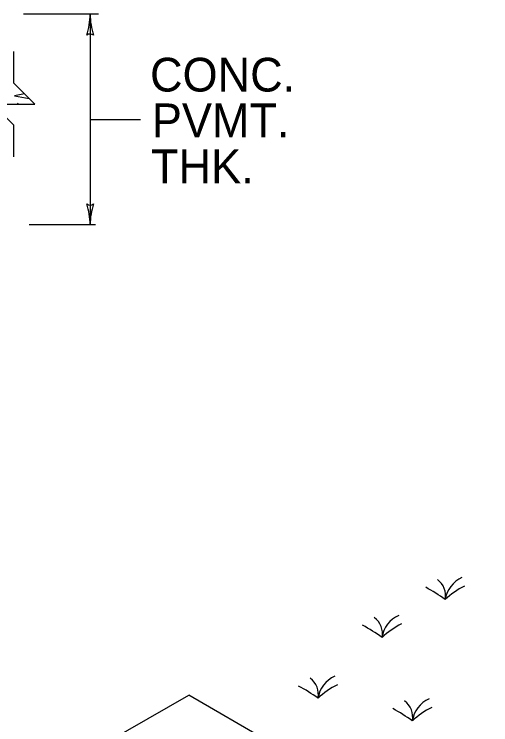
# Model space of a CAD drawing. Extents: x 1000 to 1036.3, y 1000 to 1022.
# Drawn here: x 1023.226 to 1026.055, y 1011.323 to 1015.537 of the extents above; entities that cross this region are included whole.
import ezdxf

# ---------------------------------------------------------------- set-up
doc = ezdxf.new("R2010")
doc.units = 0
doc.layers.add('Level 1', color=7, linetype='Continuous')

msp = doc.modelspace()

# ---------------------------------------------------------------- linework, layer by layer
at = {"layer": 'Level 1'}
for p, q in [((1023.7254, 1015.5374), (1023.2807, 1015.5374)), ((1023.6768, 1015.5374), (1023.6768, 1014.2873)), ((1023.6768, 1014.9123), (1023.975, 1014.9123)), ((1023.7084, 1014.2873), (1023.3147, 1014.2873)), ((1023.1895, 1010.8861), (1024.2631, 1011.4976)), ((1026.0552, 1010.4629), (1024.2631, 1011.4976))]:
    msp.add_line(p, q, dxfattribs=at)
for points in [[(1023.2239, 1014.6912), (1023.2239, 1014.8787), (1023.0989, 1015.0037), (1023.3489, 1015.0037), (1023.2239, 1015.1287), (1023.2239, 1015.3162)], [(1023.2868, 1015.0658), (1023.2276, 1015.0537)], [(1023.2276, 1015.0537), (1023.3144, 1015.0382)], [(1023.2517, 1015.0037), (1023.2462, 1015.0101)]]:
    msp.add_lwpolyline(points, dxfattribs=at)
for centre, radius, start, end in [((1023.2858, 1015.5373), 0.3909, 341.3472, 359.9939), ((1024.0677, 1015.5373), 0.3909, 179.9878, 180), ((1024.0677, 1015.5373), 0.3909, 180, 198.6688), ((1023.6767, 1015.3887), 0.0313, 48.7746, 130.8913), ((1023.6768, 1014.4359), 0.0313, 228.7746, 310.8913), ((1023.2858, 1014.2873), 0.3909, 0, 18.6688), ((1024.0677, 1014.2873), 0.3909, 161.3472, 179.9939), ((1023.2858, 1014.2873), 0.3909, 359.9878, 0), ((1025.9497, 1012.042), 0.167, 113.1649, 172.0268), ((1025.6687, 1012.0887), 0.1179, 348.4633, 53.8876), ((1025.2009, 1011.2717), 0.9848, 53.6749, 61.6054), ((1026.1162, 1011.7137), 0.4834, 116.6646, 133.3645), ((1025.2939, 1011.8638), 0.1179, 348.4633, 53.8876), ((1025.5748, 1011.8171), 0.167, 113.1649, 172.0268), ((1024.8261, 1011.0468), 0.9848, 53.6749, 61.6054), ((1025.7414, 1011.4888), 0.4834, 116.6646, 133.3645), ((1025.1948, 1011.4566), 0.167, 113.1649, 172.0268), ((1024.9138, 1011.5033), 0.1179, 348.4633, 53.8876), ((1024.446, 1010.6863), 0.9848, 53.6749, 61.6054), ((1025.3613, 1011.1283), 0.4834, 116.6646, 133.3645), ((1025.4738, 1011.369), 0.1179, 348.4633, 53.8876), ((1025.7548, 1011.3223), 0.167, 113.1649, 172.0268), ((1025.006, 1010.552), 0.9848, 53.6749, 61.6054), ((1025.9213, 1010.994), 0.4834, 116.6646, 133.3645)]:
    msp.add_arc(centre, radius, start, end, dxfattribs=at)

# ---------------------------------------------------------------- texts
for s, p in [('CONC.', (1024.0323, 1015.0788)), ('PVMT.', (1024.0432, 1014.808)), ('THK.', (1024.0379, 1014.5352))]:
    msp.add_text(s, height=0.2, dxfattribs=at).set_placement(p)

doc.saveas('drawing.dxf')
